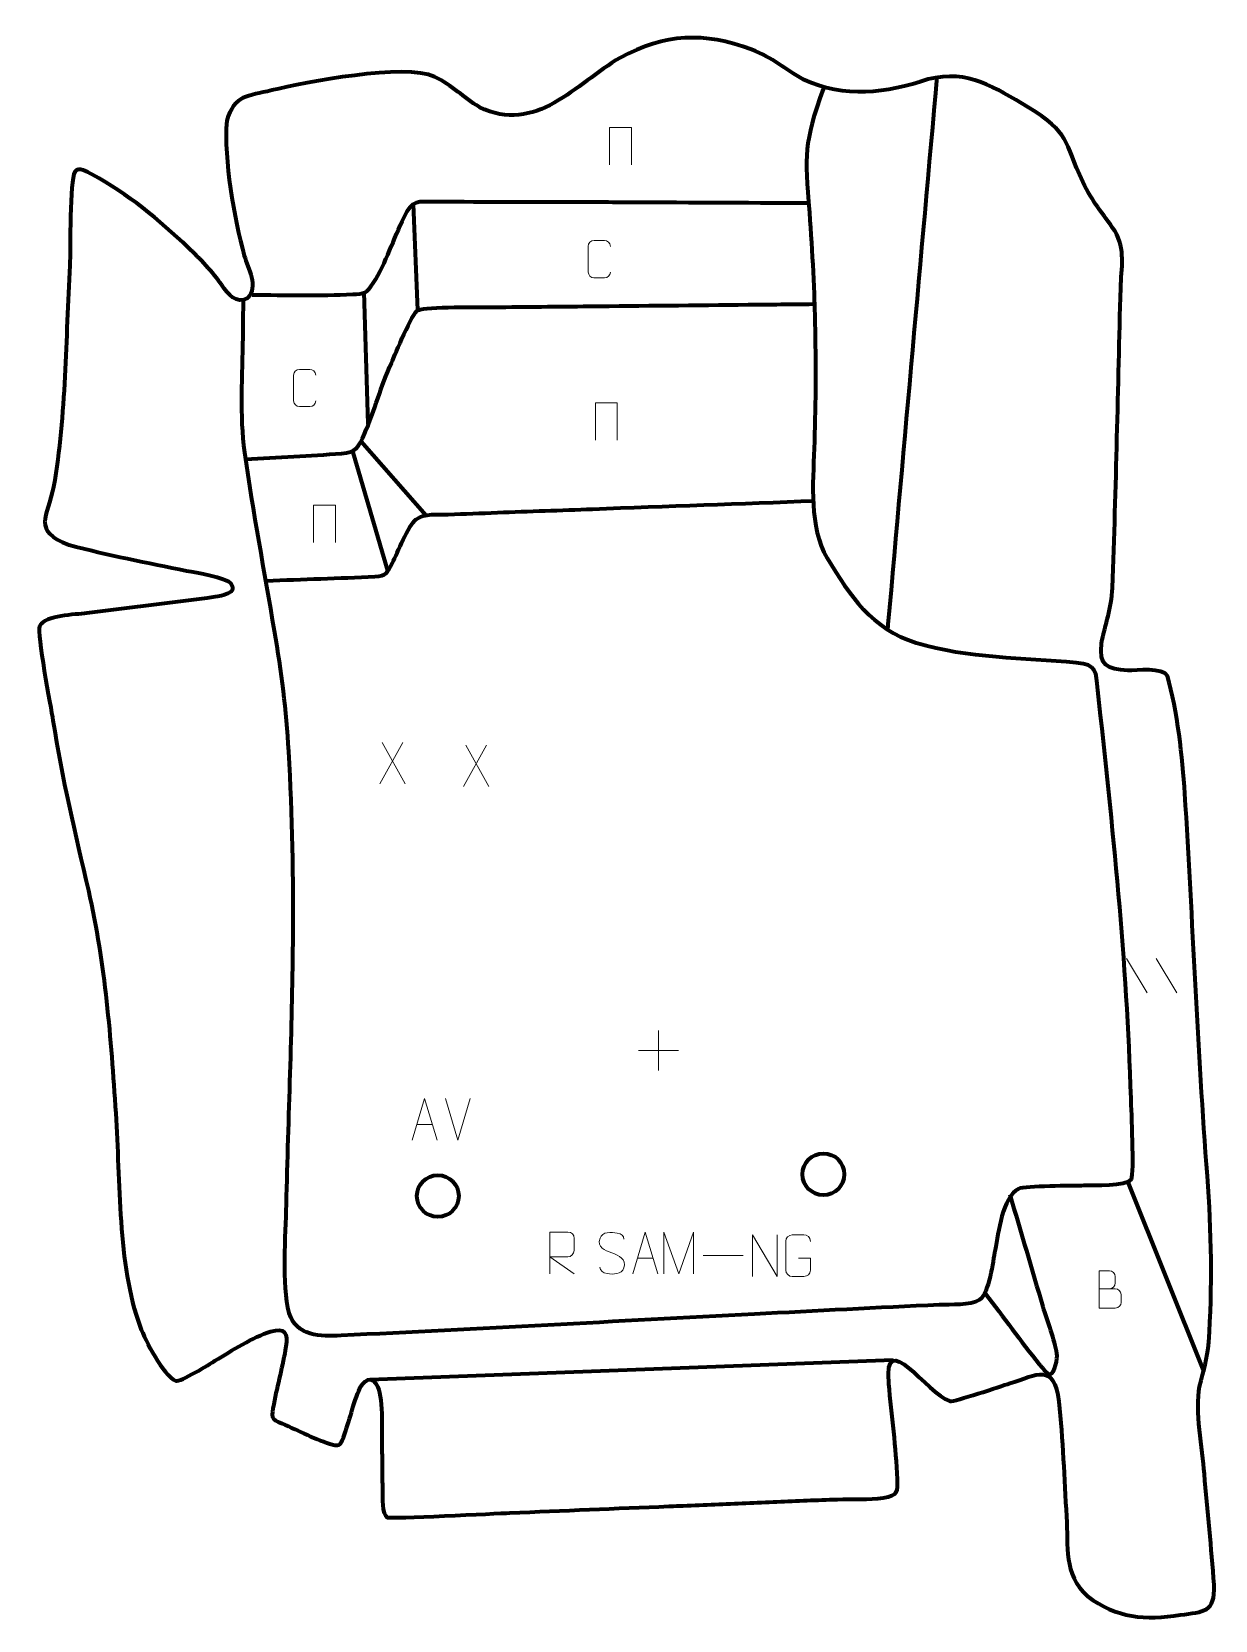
# Model space of a CAD drawing. Header units: millimetres. Extents: x 1209 to 1919, y 82 to 1035.
import ezdxf

# ---------------------------------------------------------------- set-up
doc = ezdxf.new("R2010")
doc.units = ezdxf.units.MM
doc.header["$MEASUREMENT"] = 0
doc.layers.add('layer 2', color=7, linetype='Continuous')
doc.layers.add('layer 3', color=7, linetype='Continuous')

msp = doc.modelspace()

# ---------------------------------------------------------------- linework, layer by layer
at = {"layer": 'layer 2', "color": 142, "lineweight": 200}
for centre, major_axis, ratio in [((1684.1537, 349.8521), (12.5283, 0), 0.99999202), ((1452.8639, 336.8054), (0, 12.5282), 1)]:
    msp.add_ellipse(centre, major_axis=major_axis, ratio=ratio, dxfattribs=at)
at = {"layer": 'layer 2', "color": 142, "lineweight": 158}
for points, knots in [([(1684.1586, 1001.3724), (1672.2745, 967.0809), (1673.0037, 962.7118), (1675.7589, 926.6962), (1675.7589, 926.6962), (1679.4003, 878.7188), (1680.3244, 833.169), (1678.62, 785.0859), (1678.62, 785.0859), (1677.9466, 764.3069), (1675.506, 738.0175), (1686.4085, 719.483), (1686.4085, 719.483), (1700.4584, 696.4725), (1713.0049, 677.0863), (1739.8779, 668.6364), (1739.8779, 668.6364), (1771.1015, 659.4116), (1803.7546, 659.6474), (1835.8555, 656.9091), (1835.8555, 656.9091), (1848.3775, 655.4867), (1847.3495, 651.7079), (1848.6334, 640.2371), (1848.6334, 640.2371), (1857.639, 558.5518), (1866.1575, 477.4374), (1868.5447, 395.2135), (1868.5447, 395.2135), (1868.7482, 388.2055), (1870.6185, 350.5303), (1868.7957, 346.7297), (1868.7957, 346.7297), (1865.7048, 342.3229), (1846.3741, 343.1448), (1840.4801, 343.02), (1840.4801, 343.02), (1834.1276, 342.897), (1805.0846, 342.8662), (1801.3359, 341.2108), (1801.3359, 341.2108), (1791.1805, 335.476), (1789.4195, 315.0715), (1787.1462, 304.4714), (1787.1462, 304.4714), (1785.8415, 297.4034), (1783.6414, 278.6881), (1777.909, 274.5288), (1777.909, 274.5288), (1772.2185, 270.8676), (1760.6964, 271.8498), (1753.6832, 271.5364), (1753.6832, 271.5364), (1716.72, 269.8845), (1679.7648, 267.8246), (1642.8126, 265.9272), (1642.8126, 265.9272), (1560.1659, 261.6688), (1477.4992, 257.0174), (1394.8394, 253.1199), (1394.8394, 253.1199), (1382.5639, 252.5411), (1367.974, 252.5544), (1363.6634, 266.5928), (1363.6634, 266.5928), (1359.2453, 283.8932), (1361.6486, 313.0814), (1362.054, 331.7011), (1362.054, 331.7011), (1363.2273, 384.1724), (1365.5418, 436.3212), (1366.0018, 488.8585), (1366.0018, 488.8585), (1366.4299, 527.5616), (1365.6855, 564.696), (1363.4432, 603.3441), (1363.4432, 603.3441), (1361.9289, 628.5015), (1359.0987, 650.9755), (1354.9077, 675.7966), (1354.9077, 675.7966), (1348.8937, 711.3371), (1342.1207, 747.1173), (1337.0231, 782.768), (1337.0231, 782.768), (1334.0674, 804.6971), (1335.726, 829.5124), (1335.9999, 851.8058), (1335.9999, 851.8058), (1336.0936, 859.437), (1336.1858, 867.0682), (1336.2809, 874.6994)], [0, 0, 0, 0, 0.04166667, 0.04166667, 0.04166667, 0.04166667, 0.08333333, 0.08333333, 0.08333333, 0.08333333, 0.125, 0.125, 0.125, 0.125, 0.16666667, 0.16666667, 0.16666667, 0.16666667, 0.20833333, 0.20833333, 0.20833333, 0.20833333, 0.25, 0.25, 0.25, 0.25, 0.29166667, 0.29166667, 0.29166667, 0.29166667, 0.33333333, 0.33333333, 0.33333333, 0.33333333, 0.375, 0.375, 0.375, 0.375, 0.41666667, 0.41666667, 0.41666667, 0.41666667, 0.45833333, 0.45833333, 0.45833333, 0.45833333, 0.5, 0.5, 0.5, 0.5, 0.54166667, 0.54166667, 0.54166667, 0.54166667, 0.58333333, 0.58333333, 0.58333333, 0.58333333, 0.625, 0.625, 0.625, 0.625, 0.66666667, 0.66666667, 0.66666667, 0.66666667, 0.70833333, 0.70833333, 0.70833333, 0.70833333, 0.75, 0.75, 0.75, 0.75, 0.79166667, 0.79166667, 0.79166667, 0.79166667, 0.83333333, 0.83333333, 0.83333333, 0.83333333, 0.875, 0.875, 0.875, 0.875, 0.91666667, 0.91666667, 0.91666667, 0.91666667, 1, 1, 1, 1]), ([(1752.3095, 1008.5645), (1742.5079, 898.9181), (1732.7055, 789.2718), (1722.9052, 679.6254), (1722.9052, 679.6254), (1722.9052, 679.6254), (1722.5652, 675.8226), (1722.5652, 675.8226)], [0, 0, 0, 0, 0.33333333, 0.33333333, 0.33333333, 0.33333333, 1, 1, 1, 1]), ([(1341.5316, 877.2983), (1361.3597, 877.3432), (1382.088, 876.6538), (1401.798, 877.6591), (1401.798, 877.6591), (1408.6692, 878.0096), (1410.0344, 878.2106), (1414.1625, 884.3168), (1414.1625, 884.3168), (1421.8983, 896.7064), (1426.1984, 910.8812), (1432.5816, 923.9497), (1432.5816, 923.9497), (1437.8907, 934.8192), (1440.5478, 933.4173), (1451.8577, 933.3304), (1451.8577, 933.3304), (1481.7586, 933.1006), (1511.7683, 933.2213), (1541.6902, 933.0917), (1541.6902, 933.0917), (1547.7451, 933.0655), (1553.8, 933.0389), (1559.8548, 933.0131), (1559.8548, 933.0131), (1598.3626, 932.8537), (1636.8712, 932.636), (1675.3786, 932.4918)], [0, 0, 0, 0, 0.125, 0.125, 0.125, 0.125, 0.25, 0.25, 0.25, 0.25, 0.375, 0.375, 0.375, 0.375, 0.5, 0.5, 0.5, 0.5, 0.625, 0.625, 0.625, 0.625, 0.75, 0.75, 0.75, 0.75, 1, 1, 1, 1]), ([(1337.7927, 778.7565), (1356.7893, 779.9586), (1376.0603, 780.7596), (1394.9964, 782.2017), (1394.9964, 782.2017), (1404.1794, 782.9011), (1405.2696, 786.0035), (1408.8338, 793.9752), (1408.8338, 793.9752), (1414.9799, 807.9187), (1418.6233, 822.5114), (1425.1128, 836.6443), (1425.1128, 836.6443), (1427.298, 841.6033), (1437.4967, 866.8641), (1441.0271, 868.2221), (1441.0271, 868.2221), (1446.5855, 870.3601), (1477.7851, 869.8769), (1486.5296, 869.9617), (1486.5296, 869.9617), (1505.5966, 870.1467), (1524.6637, 870.2992), (1543.7306, 870.4911), (1543.7306, 870.4911), (1575.5037, 870.815), (1607.2767, 871.1388), (1639.0498, 871.4625), (1639.0498, 871.4625), (1652.0768, 871.5953), (1665.1038, 871.7281), (1678.1307, 871.8608), (1678.1307, 871.8608), (1678.1307, 871.8608), (1680.0371, 871.8803), (1680.0371, 871.8803)], [0, 0, 0, 0, 0.1, 0.1, 0.1, 0.1, 0.2, 0.2, 0.2, 0.2, 0.3, 0.3, 0.3, 0.3, 0.4, 0.4, 0.4, 0.4, 0.5, 0.5, 0.5, 0.5, 0.6, 0.6, 0.6, 0.6, 0.7, 0.7, 0.7, 0.7, 0.8, 0.8, 0.8, 0.8, 1, 1, 1, 1]), ([(1350.0487, 705.8425), (1371.6967, 706.7433), (1393.5325, 707.329), (1415.1429, 708.4265), (1415.1429, 708.4265), (1422.0746, 708.7785), (1422.4567, 710.4306), (1425.6494, 716.54), (1425.6494, 716.54), (1428.5557, 722.4232), (1435.2615, 739.1933), (1439.7517, 742.6343), (1439.7517, 742.6343), (1444.8287, 746.5249), (1452.8927, 745.4695), (1459.0831, 745.668), (1459.0831, 745.668), (1468.9127, 745.9835), (1478.7687, 746.4032), (1488.6004, 746.7664), (1488.6004, 746.7664), (1507.6428, 747.4699), (1526.6853, 748.1734), (1545.7276, 748.877), (1545.7276, 748.877), (1590.1599, 750.5187), (1634.5921, 752.1603), (1679.0244, 753.802)], [0, 0, 0, 0, 0.125, 0.125, 0.125, 0.125, 0.25, 0.25, 0.25, 0.25, 0.375, 0.375, 0.375, 0.375, 0.5, 0.5, 0.5, 0.5, 0.625, 0.625, 0.625, 0.625, 0.75, 0.75, 0.75, 0.75, 1, 1, 1, 1]), ([(1781.4085, 278.2018), (1792.1523, 264.3367), (1802.6166, 249.5176), (1813.654, 236.0201), (1813.654, 236.0201), (1814.6027, 234.8599), (1818.6462, 229.4392), (1820.3089, 229.9162), (1820.3089, 229.9162), (1823.065, 230.7069), (1824.7186, 239.389), (1824.2683, 242.3544), (1824.2683, 242.3544), (1823.0749, 250.2116), (1818.4373, 262.1001), (1816.0306, 270.2786), (1816.0306, 270.2786), (1809.4374, 292.6835), (1802.8385, 315.0872), (1796.2594, 337.4962)], [0, 0, 0, 0, 0.16666667, 0.16666667, 0.16666667, 0.16666667, 0.33333333, 0.33333333, 0.33333333, 0.33333333, 0.5, 0.5, 0.5, 0.5, 0.66666667, 0.66666667, 0.66666667, 0.66666667, 1, 1, 1, 1])]:
    msp.add_open_spline(points, degree=3, knots=knots, dxfattribs=at)
for points in [[(1438.0187, 931.6586), (1438.0187, 931.6586), (1440.7488, 868.1921), (1440.7488, 868.1921)], [(1411.0691, 800.0078), (1411.0691, 800.0078), (1408.7682, 878.8628), (1408.7682, 878.8628)], [(1422.851, 711.8772), (1422.851, 711.8772), (1402.1669, 782.8395), (1402.1669, 782.8395)], [(1406.5803, 789.6171), (1406.5803, 789.6171), (1445.7535, 745.1832), (1445.7535, 745.1832)], [(1866.9041, 345.1866), (1866.9041, 345.1866), (1912.4772, 231.267), (1912.4772, 231.267)], [(1412.0767, 226.7585), (1412.0767, 226.7585), (1726.0528, 238.4793), (1726.0528, 238.4793)]]:
    msp.add_open_spline(points, degree=3, dxfattribs=at)
at = {"layer": 'layer 3', "color": 242, "lineweight": 158}
msp.add_open_spline([(1323.4357, 882.9837), (1326.7586, 877.9632), (1332.074, 871.2758), (1338.8151, 875.5135), (1338.8151, 875.5135), (1345.3206, 882.186), (1338.9294, 893.3389), (1336.738, 900.7135), (1336.738, 900.7135), (1330.5486, 923.1604), (1324.3742, 958.5715), (1326.1943, 981.6211), (1326.1943, 981.6211), (1330.8562, 997.6884), (1338.8495, 996.3121), (1353.1909, 1000.0259), (1353.1909, 1000.0259), (1373.3463, 1004.8831), (1433.3361, 1016.4201), (1450.8646, 1008.1117), (1450.8646, 1008.1117), (1461.8736, 1002.7506), (1468.108, 995.7933), (1477.8198, 989.9322), (1477.8198, 989.9322), (1511.4571, 973.1993), (1535.5484, 1003.8015), (1562.2508, 1019.5687), (1562.2508, 1019.5687), (1589.0642, 1034.0302), (1612.6169, 1035.1383), (1641.0918, 1024.4846), (1641.0918, 1024.4846), (1654.1433, 1019.3475), (1660.6626, 1012.8143), (1672.1194, 1006.5723), (1672.1194, 1006.5723), (1696.8937, 994.8151), (1721.89, 998.3497), (1747.0321, 1006.6383), (1747.0321, 1006.6383), (1771.324, 1012.7867), (1786.8186, 1001.6135), (1806.8936, 989.9161), (1806.8936, 989.9161), (1832.5131, 974.2866), (1828.2612, 969.9473), (1839.8005, 945.0329), (1839.8005, 945.0329), (1845.5354, 933.2709), (1851.8842, 926.1195), (1859.0606, 915.6626), (1859.0606, 915.6626), (1865.6397, 904.5046), (1862.8845, 893.7659), (1862.5462, 881.4539), (1862.5462, 881.4539), (1860.9153, 821.5369), (1859.8529, 761.5963), (1857.6633, 701.6963), (1857.6633, 701.6963), (1856.8964, 688.6625), (1853.3817, 680.5175), (1851.047, 668.3477), (1851.047, 668.3477), (1849.4361, 654.7292), (1854.0935, 652.9859), (1866.7484, 651.9647), (1866.7484, 651.9647), (1872.0564, 651.9688), (1887.8604, 654.0801), (1890.5865, 648.6142), (1890.5865, 648.6142), (1896.6038, 628.4794), (1899.5846, 599.4824), (1901.0412, 578.2623), (1901.0412, 578.2623), (1905.8671, 501.6823), (1908.6894, 425.1775), (1914.5801, 348.6281), (1914.5801, 348.6281), (1917.0423, 316.2909), (1917.6037, 281.5189), (1915.3585, 249.1701), (1915.3585, 249.1701), (1914.5329, 238.4049), (1912.2759, 232.637), (1909.8169, 222.5932), (1909.8169, 222.5932), (1907.162, 207.9475), (1911.4072, 185.5511), (1912.7423, 170.0936), (1912.7423, 170.0936), (1914.6539, 147.9918), (1916.9648, 125.6112), (1918.5668, 103.5281), (1918.5668, 103.5281), (1919.2622, 86.8795), (1912.4324, 87.6661), (1898.2256, 85.5008), (1898.2256, 85.5008), (1877.5834, 82.3548), (1859.7973, 83.4419), (1842.7071, 96.7458), (1842.7071, 96.7458), (1827.7758, 110.1719), (1831.2284, 126.3885), (1830.0421, 144.6073), (1830.0421, 144.6073), (1828.584, 167.4107), (1827.9033, 190.9934), (1825.4139, 213.6399), (1825.4139, 213.6399), (1822.2669, 236.8713), (1812.9524, 229.8176), (1795.722, 224.3889), (1795.722, 224.3889), (1790.7641, 222.7889), (1762.7305, 213.2761), (1760.0997, 213.6948), (1760.0997, 213.6948), (1746.1133, 218.3459), (1720.2177, 258.9724), (1723.4245, 224.2111), (1723.4245, 224.2111), (1725.1622, 205.3756), (1727.9392, 185.8876), (1728.5423, 167.0244), (1728.5423, 167.0244), (1728.7865, 159.3851), (1729.1473, 157.3096), (1720.1261, 155.8067), (1720.1261, 155.8067), (1711.6347, 154.5002), (1701.4299, 155.1407), (1692.5569, 154.8691), (1692.5569, 154.8691), (1680.5015, 154.4999), (1668.3852, 153.909), (1656.328, 153.4083), (1656.328, 153.4083), (1643.9306, 152.8933), (1631.5332, 152.3785), (1619.1358, 151.8636), (1619.1358, 151.8636), (1612.7782, 151.5995), (1606.4206, 151.3354), (1600.063, 151.0714), (1600.063, 151.0714), (1597.52, 150.9658), (1594.9769, 150.8601), (1592.4338, 150.7545), (1592.4338, 150.7545), (1592.4338, 150.7545), (1591.4802, 150.7149), (1591.4802, 150.7149), (1591.4802, 150.7149), (1559.692, 149.3946), (1527.9039, 148.0743), (1496.1158, 146.754), (1496.1158, 146.754), (1488.0228, 146.4023), (1424.1165, 143.1675), (1422.5545, 144.064), (1422.5545, 144.064), (1419.0019, 146.1032), (1419.6938, 156.1465), (1419.629, 160.0568), (1419.629, 160.0568), (1419.5482, 164.9406), (1419.5389, 169.8263), (1419.4771, 174.7107), (1419.4771, 174.7107), (1419.4322, 177.737), (1419.3958, 180.7643), (1419.3436, 183.7904), (1419.3436, 183.7904), (1419.2152, 192.7393), (1420.0732, 214.7386), (1416.9396, 222.0918), (1416.9396, 222.0918), (1413.4761, 230.2188), (1408.1557, 226.4544), (1405.386, 220.0172), (1405.386, 220.0172), (1401.4789, 210.1872), (1399.3866, 199.7497), (1395.5078, 190.1325), (1395.5078, 190.1325), (1394.4458, 187.4994), (1392.8363, 187.0113), (1390.0344, 187.5723), (1390.0344, 187.5723), (1379.8147, 190.5833), (1369.4254, 196.1454), (1359.4345, 200.2607), (1359.4345, 200.2607), (1352.3157, 203.193), (1353.0779, 204.1376), (1354.4353, 212.0015), (1354.4353, 212.0015), (1356.5622, 223.5041), (1359.8603, 235.0974), (1361.7453, 246.4928), (1361.7453, 246.4928), (1363.0684, 254.4911), (1361.405, 258.0514), (1352.5744, 255.5157), (1352.5744, 255.5157), (1342.1158, 252.3217), (1328.8471, 243.9115), (1319.3373, 238.0723), (1319.3373, 238.0723), (1315.9346, 235.9759), (1298.4627, 225.1752), (1295.6458, 225.9926), (1295.6458, 225.9926), (1287.7239, 229.3313), (1277.5141, 250.2843), (1274.2567, 258.2628), (1274.2567, 258.2628), (1260.4769, 296.4972), (1262.37, 345.829), (1259.649, 386.5228), (1259.649, 386.5228), (1256.5822, 431.9938), (1253.4142, 475.4002), (1243.1952, 520.0065), (1243.1952, 520.0065), (1235.257, 554.3017), (1227.3351, 587.2028), (1221.9637, 622.0938), (1221.9637, 622.0938), (1220.6723, 629.8218), (1212.1653, 674.8213), (1213.8303, 678.5077), (1213.8303, 678.5077), (1217.6725, 685.432), (1234.9731, 685.4382), (1242.28, 686.3934), (1242.28, 686.3934), (1267.8934, 689.7035), (1293.7639, 692.4797), (1319.2976, 696.1648), (1319.2976, 696.1648), (1322.8088, 696.6715), (1333.0469, 698.509), (1328.8039, 704.089), (1328.8039, 704.089), (1325.6585, 708.2256), (1307.963, 710.7146), (1302.1352, 711.8789), (1302.1352, 711.8789), (1278.8529, 716.6069), (1254.4642, 721.3294), (1231.5387, 727.3605), (1231.5387, 727.3605), (1209.2492, 736.1312), (1218.5019, 743.6424), (1222.3167, 762.1498), (1222.3167, 762.1498), (1229.8551, 805.5724), (1229.5456, 850.9781), (1232.109, 894.9918), (1232.109, 894.9918), (1232.5222, 904.3657), (1231.814, 945.8591), (1235.1653, 951.1553), (1235.1653, 951.1553), (1237.3909, 954.6725), (1242.594, 950.9805), (1245.4338, 949.4705), (1245.4338, 949.4705), (1267.1495, 937.9241), (1285.4455, 922.5552), (1303.1816, 905.7), (1303.1816, 905.7), (1310.2727, 898.8947), (1317.8314, 891.0714), (1323.4357, 882.9837)], degree=3, knots=[0, 0, 0, 0, 0.01408451, 0.01408451, 0.01408451, 0.01408451, 0.02816901, 0.02816901, 0.02816901, 0.02816901, 0.04225352, 0.04225352, 0.04225352, 0.04225352, 0.05633803, 0.05633803, 0.05633803, 0.05633803, 0.07042254, 0.07042254, 0.07042254, 0.07042254, 0.08450704, 0.08450704, 0.08450704, 0.08450704, 0.09859155, 0.09859155, 0.09859155, 0.09859155, 0.11267606, 0.11267606, 0.11267606, 0.11267606, 0.12676056, 0.12676056, 0.12676056, 0.12676056, 0.14084507, 0.14084507, 0.14084507, 0.14084507, 0.15492958, 0.15492958, 0.15492958, 0.15492958, 0.16901408, 0.16901408, 0.16901408, 0.16901408, 0.18309859, 0.18309859, 0.18309859, 0.18309859, 0.1971831, 0.1971831, 0.1971831, 0.1971831, 0.21126761, 0.21126761, 0.21126761, 0.21126761, 0.22535211, 0.22535211, 0.22535211, 0.22535211, 0.23943662, 0.23943662, 0.23943662, 0.23943662, 0.25352113, 0.25352113, 0.25352113, 0.25352113, 0.26760563, 0.26760563, 0.26760563, 0.26760563, 0.28169014, 0.28169014, 0.28169014, 0.28169014, 0.29577465, 0.29577465, 0.29577465, 0.29577465, 0.30985915, 0.30985915, 0.30985915, 0.30985915, 0.32394366, 0.32394366, 0.32394366, 0.32394366, 0.33802817, 0.33802817, 0.33802817, 0.33802817, 0.35211268, 0.35211268, 0.35211268, 0.35211268, 0.36619718, 0.36619718, 0.36619718, 0.36619718, 0.38028169, 0.38028169, 0.38028169, 0.38028169, 0.3943662, 0.3943662, 0.3943662, 0.3943662, 0.4084507, 0.4084507, 0.4084507, 0.4084507, 0.42253521, 0.42253521, 0.42253521, 0.42253521, 0.43661972, 0.43661972, 0.43661972, 0.43661972, 0.45070423, 0.45070423, 0.45070423, 0.45070423, 0.46478873, 0.46478873, 0.46478873, 0.46478873, 0.47887324, 0.47887324, 0.47887324, 0.47887324, 0.49295775, 0.49295775, 0.49295775, 0.49295775, 0.50704225, 0.50704225, 0.50704225, 0.50704225, 0.52112676, 0.52112676, 0.52112676, 0.52112676, 0.53521127, 0.53521127, 0.53521127, 0.53521127, 0.54929577, 0.54929577, 0.54929577, 0.54929577, 0.56338028, 0.56338028, 0.56338028, 0.56338028, 0.57746479, 0.57746479, 0.57746479, 0.57746479, 0.5915493, 0.5915493, 0.5915493, 0.5915493, 0.6056338, 0.6056338, 0.6056338, 0.6056338, 0.61971831, 0.61971831, 0.61971831, 0.61971831, 0.63380282, 0.63380282, 0.63380282, 0.63380282, 0.64788732, 0.64788732, 0.64788732, 0.64788732, 0.66197183, 0.66197183, 0.66197183, 0.66197183, 0.67605634, 0.67605634, 0.67605634, 0.67605634, 0.69014085, 0.69014085, 0.69014085, 0.69014085, 0.70422535, 0.70422535, 0.70422535, 0.70422535, 0.71830986, 0.71830986, 0.71830986, 0.71830986, 0.73239437, 0.73239437, 0.73239437, 0.73239437, 0.74647887, 0.74647887, 0.74647887, 0.74647887, 0.76056338, 0.76056338, 0.76056338, 0.76056338, 0.77464789, 0.77464789, 0.77464789, 0.77464789, 0.78873239, 0.78873239, 0.78873239, 0.78873239, 0.8028169, 0.8028169, 0.8028169, 0.8028169, 0.81690141, 0.81690141, 0.81690141, 0.81690141, 0.83098592, 0.83098592, 0.83098592, 0.83098592, 0.84507042, 0.84507042, 0.84507042, 0.84507042, 0.85915493, 0.85915493, 0.85915493, 0.85915493, 0.87323944, 0.87323944, 0.87323944, 0.87323944, 0.88732394, 0.88732394, 0.88732394, 0.88732394, 0.90140845, 0.90140845, 0.90140845, 0.90140845, 0.91549296, 0.91549296, 0.91549296, 0.91549296, 0.92957746, 0.92957746, 0.92957746, 0.92957746, 0.94366197, 0.94366197, 0.94366197, 0.94366197, 0.95774648, 0.95774648, 0.95774648, 0.95774648, 0.97183099, 0.97183099, 0.97183099, 0.97183099, 1, 1, 1, 1], dxfattribs=at)
at = {"layer": 'layer 3', "color": 250, "lineweight": 9}
for points, knots in [([(1555.8555, 955.2884), (1555.8555, 955.2884), (1555.8555, 977.6387), (1555.8555, 977.6387), (1555.8555, 977.6387), (1555.8555, 977.6387), (1568.9738, 977.6387), (1568.9738, 977.6387), (1568.9738, 977.6387), (1568.9738, 977.6387), (1568.9738, 955.2884), (1568.9738, 955.2884)], [0, 0, 0, 0, 0.25, 0.25, 0.25, 0.25, 0.5, 0.5, 0.5, 0.5, 1, 1, 1, 1]), ([(1556.3631, 890.9745), (1556.2379, 888.8935), (1554.7357, 887.5683), (1552.812, 887.5586), (1552.812, 887.5586), (1550.7234, 887.5589), (1548.6348, 887.5589), (1546.5465, 887.5586), (1546.5465, 887.5586), (1544.8223, 887.4642), (1543.0559, 889.1521), (1543.0659, 890.9589), (1543.0659, 890.9589), (1543.0663, 896.1271), (1543.0663, 901.2948), (1543.0659, 906.4622), (1543.0659, 906.4622), (1543.0697, 908.3773), (1544.6342, 909.9172), (1546.5621, 909.9051), (1546.5621, 909.9051), (1548.6451, 909.9051), (1550.7286, 909.9051), (1552.812, 909.9051), (1552.812, 909.9051), (1554.5555, 909.9369), (1556.3392, 908.601), (1556.3631, 906.4176)], [0, 0, 0, 0, 0.125, 0.125, 0.125, 0.125, 0.25, 0.25, 0.25, 0.25, 0.375, 0.375, 0.375, 0.375, 0.5, 0.5, 0.5, 0.5, 0.625, 0.625, 0.625, 0.625, 0.75, 0.75, 0.75, 0.75, 1, 1, 1, 1]), ([(1379.6214, 813.7162), (1379.4962, 811.6352), (1377.994, 810.31), (1376.0703, 810.3003), (1376.0703, 810.3003), (1373.9817, 810.3006), (1371.8931, 810.3006), (1369.8048, 810.3003), (1369.8048, 810.3003), (1368.0806, 810.2059), (1366.3142, 811.8938), (1366.3242, 813.7006), (1366.3242, 813.7006), (1366.3246, 818.8688), (1366.3246, 824.0365), (1366.3242, 829.2039), (1366.3242, 829.2039), (1366.328, 831.119), (1367.8925, 832.6589), (1369.8204, 832.6468), (1369.8204, 832.6468), (1371.9034, 832.6468), (1373.9869, 832.6468), (1376.0703, 832.6468), (1376.0703, 832.6468), (1377.8138, 832.6786), (1379.5975, 831.3427), (1379.6214, 829.1593)], [0, 0, 0, 0, 0.125, 0.125, 0.125, 0.125, 0.25, 0.25, 0.25, 0.25, 0.375, 0.375, 0.375, 0.375, 0.5, 0.5, 0.5, 0.5, 0.625, 0.625, 0.625, 0.625, 0.75, 0.75, 0.75, 0.75, 1, 1, 1, 1]), ([(1547.3888, 790.1884), (1547.3888, 790.1884), (1547.3888, 812.5387), (1547.3888, 812.5387), (1547.3888, 812.5387), (1547.3888, 812.5387), (1560.5071, 812.5387), (1560.5071, 812.5387), (1560.5071, 812.5387), (1560.5071, 812.5387), (1560.5071, 790.1884), (1560.5071, 790.1884)], [0, 0, 0, 0, 0.25, 0.25, 0.25, 0.25, 0.5, 0.5, 0.5, 0.5, 1, 1, 1, 1]), ([(1378.2646, 728.805), (1378.2646, 728.805), (1378.2646, 751.1553), (1378.2646, 751.1553), (1378.2646, 751.1553), (1378.2646, 751.1553), (1391.3829, 751.1553), (1391.3829, 751.1553), (1391.3829, 751.1553), (1391.3829, 751.1553), (1391.3829, 728.805), (1391.3829, 728.805)], [0, 0, 0, 0, 0.25, 0.25, 0.25, 0.25, 0.5, 0.5, 0.5, 0.5, 1, 1, 1, 1]), ([(1437.4846, 370.3682), (1437.4846, 370.3682), (1444.8556, 395.3217), (1444.8556, 395.3217), (1444.8556, 395.3217), (1444.8556, 395.3217), (1452.4255, 370.3682), (1452.4255, 370.3682)], [0, 0, 0, 0, 0.33333333, 0.33333333, 0.33333333, 0.33333333, 1, 1, 1, 1]), ([(1519.9943, 290.1865), (1519.9943, 290.1865), (1519.9943, 315.14), (1519.9943, 315.14), (1519.9943, 315.14), (1523.5891, 315.14), (1527.1846, 315.14), (1530.7798, 315.14), (1530.7798, 315.14), (1533.1051, 315.1023), (1534.6624, 313.6123), (1534.6583, 311.2459), (1534.6583, 311.2459), (1534.6579, 309.2104), (1534.6579, 306.151), (1534.6583, 304.115), (1534.6583, 304.115), (1534.6518, 302.2395), (1532.8395, 300.2977), (1530.83, 300.2786), (1530.83, 300.2786), (1530.83, 300.2786), (1519.9943, 300.2786), (1519.9943, 300.2786), (1519.9943, 300.2786), (1519.9943, 300.2786), (1534.649, 290.1865), (1534.649, 290.1865)], [0, 0, 0, 0, 0.125, 0.125, 0.125, 0.125, 0.25, 0.25, 0.25, 0.25, 0.375, 0.375, 0.375, 0.375, 0.5, 0.5, 0.5, 0.5, 0.625, 0.625, 0.625, 0.625, 0.75, 0.75, 0.75, 0.75, 1, 1, 1, 1]), ([(1557.3264, 302.6632), (1553.0781, 304.1336), (1548.17, 305.9294), (1550.1751, 311.4497), (1550.1751, 311.4497), (1551.6786, 315.5896), (1556.8922, 315.2011), (1560.4958, 314.6), (1560.4958, 314.6), (1563.3564, 314.1228), (1564.2211, 312.9096), (1564.5317, 310.8255)], [0, 0, 0, 0, 0.25, 0.25, 0.25, 0.25, 0.5, 0.5, 0.5, 0.5, 1, 1, 1, 1]), ([(1569.8559, 290.1864), (1569.8559, 290.1864), (1577.2269, 315.1399), (1577.2269, 315.1399), (1577.2269, 315.1399), (1577.2269, 315.1399), (1584.7968, 290.1864), (1584.7968, 290.1864)], [0, 0, 0, 0, 0.33333333, 0.33333333, 0.33333333, 0.33333333, 1, 1, 1, 1]), ([(1588.4839, 290.1842), (1588.4839, 290.1842), (1588.4839, 315.1421), (1588.4839, 315.1421), (1588.4839, 315.1421), (1588.4839, 315.1421), (1597.409, 290.1842), (1597.409, 290.1842), (1597.409, 290.1842), (1597.409, 290.1842), (1606.1689, 315.1416), (1606.1689, 315.1416), (1606.1689, 315.1416), (1606.1689, 315.1416), (1606.1689, 290.1842), (1606.1689, 290.1842)], [0, 0, 0, 0, 0.2, 0.2, 0.2, 0.2, 0.4, 0.4, 0.4, 0.4, 0.6, 0.6, 0.6, 0.6, 1, 1, 1, 1]), ([(1641.6944, 288.5562), (1641.6944, 288.5562), (1641.6944, 313.5097), (1641.6944, 313.5097), (1641.6944, 313.5097), (1641.6944, 313.5097), (1656.3492, 288.5562), (1656.3492, 288.5562), (1656.3492, 288.5562), (1656.3492, 288.5562), (1656.3492, 313.5097), (1656.3492, 313.5097)], [0, 0, 0, 0, 0.25, 0.25, 0.25, 0.25, 0.5, 0.5, 0.5, 0.5, 1, 1, 1, 1]), ([(1669.2767, 299.5419), (1669.2767, 299.5419), (1676.4448, 299.5419), (1676.4448, 299.5419), (1676.4448, 299.5419), (1676.4448, 299.5419), (1676.4448, 292.3738), (1676.4448, 292.3738), (1676.4448, 292.3738), (1676.3051, 290.0504), (1674.6279, 288.5708), (1672.4801, 288.56), (1672.4801, 288.56), (1670.1483, 288.5604), (1667.8163, 288.5604), (1665.4848, 288.56), (1665.4848, 288.56), (1663.5599, 288.4546), (1661.5877, 290.3391), (1661.5989, 292.3564), (1661.5989, 292.3564), (1661.5993, 298.1265), (1661.5993, 303.8962), (1661.5989, 309.6655), (1661.5989, 309.6655), (1661.6031, 311.8036), (1663.3499, 313.5228), (1665.5022, 313.5094), (1665.5022, 313.5094), (1667.8279, 313.5094), (1670.154, 313.5094), (1672.4801, 313.5094), (1672.4801, 313.5094), (1674.4268, 313.5448), (1676.4182, 312.0533), (1676.4448, 309.6156)], [0, 0, 0, 0, 0.1, 0.1, 0.1, 0.1, 0.2, 0.2, 0.2, 0.2, 0.3, 0.3, 0.3, 0.3, 0.4, 0.4, 0.4, 0.4, 0.5, 0.5, 0.5, 0.5, 0.6, 0.6, 0.6, 0.6, 0.7, 0.7, 0.7, 0.7, 0.8, 0.8, 0.8, 0.8, 1, 1, 1, 1]), ([(1557.3264, 302.6631), (1561.345, 301.0164), (1566.3745, 299.1281), (1564.5405, 293.7678), (1564.5405, 293.7678), (1563.0807, 289.5014), (1558.1699, 289.7581), (1554.4438, 290.3128), (1554.4438, 290.3128), (1551.6938, 290.7226), (1550.4729, 291.9361), (1550.0949, 294.0483)], [0, 0, 0, 0, 0.25, 0.25, 0.25, 0.25, 0.5, 0.5, 0.5, 0.5, 1, 1, 1, 1]), ([(1849.5003, 281.1924), (1852.7593, 281.1928), (1856.0187, 281.1928), (1859.2784, 281.1924), (1859.2784, 281.1924), (1861.0477, 281.1769), (1862.7706, 279.6219), (1862.7706, 277.7861), (1862.7706, 277.7861), (1862.7703, 276.7753), (1862.7703, 274.044), (1862.7706, 273.0329), (1862.7706, 273.0329), (1862.7865, 271.3688), (1861.4052, 269.565), (1859.3258, 269.5802), (1859.3258, 269.5802), (1856.0658, 269.5805), (1852.8061, 269.5805), (1849.5468, 269.5802), (1849.5468, 269.5802), (1849.5468, 277.0306), (1849.5468, 284.4807), (1849.5468, 291.9305), (1849.5468, 291.9305), (1851.6729, 291.9305), (1853.7993, 291.9305), (1855.9258, 291.9305), (1855.9258, 291.9305), (1857.4313, 291.9463), (1859.3093, 290.2351), (1859.3252, 288.4774), (1859.3252, 288.4774), (1859.3248, 286.6268), (1859.3248, 286.4961), (1859.3252, 284.6452), (1859.3252, 284.6452), (1859.3406, 282.7946), (1857.6797, 281.1769), (1855.8793, 281.1924)], [0, 0, 0, 0, 0.09090909, 0.09090909, 0.09090909, 0.09090909, 0.18181818, 0.18181818, 0.18181818, 0.18181818, 0.27272727, 0.27272727, 0.27272727, 0.27272727, 0.36363636, 0.36363636, 0.36363636, 0.36363636, 0.45454545, 0.45454545, 0.45454545, 0.45454545, 0.54545455, 0.54545455, 0.54545455, 0.54545455, 0.63636364, 0.63636364, 0.63636364, 0.63636364, 0.72727273, 0.72727273, 0.72727273, 0.72727273, 0.81818182, 0.81818182, 0.81818182, 0.81818182, 1, 1, 1, 1])]:
    msp.add_open_spline(points, degree=3, knots=knots, dxfattribs=at)
for points in [[(1431.8335, 608.9121), (1431.8335, 608.9121), (1418.0929, 584.0163), (1418.0929, 584.0163)], [(1419.5475, 608.9121), (1419.5475, 608.9121), (1433.2881, 583.9586), (1433.2881, 583.9586)], [(1482.0069, 607.321), (1482.0069, 607.321), (1468.2663, 582.4252), (1468.2663, 582.4252)], [(1469.7209, 607.321), (1469.7209, 607.321), (1483.4615, 582.3675), (1483.4615, 582.3675)], [(1866.058, 479.3189), (1866.058, 479.3189), (1878.4223, 458.7746), (1878.4223, 458.7746)], [(1883.7879, 479.3189), (1883.7879, 479.3189), (1896.1522, 458.7746), (1896.1522, 458.7746)], [(1585.17, 436.0564), (1585.17, 436.0564), (1585.17, 412.0785), (1585.17, 412.0785)], [(1573.1811, 424.0674), (1573.1811, 424.0674), (1597.159, 424.0674), (1597.159, 424.0674)], [(1464.8441, 370.3609), (1464.8441, 370.3609), (1457.5223, 395.3145), (1457.5223, 395.3145)], [(1472.166, 395.3145), (1472.166, 395.3145), (1464.8442, 370.3609), (1464.8442, 370.3609)], [(1440.2072, 379.6176), (1440.2072, 379.6176), (1449.7029, 379.6176), (1449.7029, 379.6176)], [(1572.5785, 299.4358), (1572.5785, 299.4358), (1582.0742, 299.4358), (1582.0742, 299.4358)], [(1612.0328, 301.0329), (1612.0328, 301.0329), (1636.0108, 301.0329), (1636.0108, 301.0329)]]:
    msp.add_open_spline(points, degree=3, dxfattribs=at)

doc.saveas('drawing.dxf')
